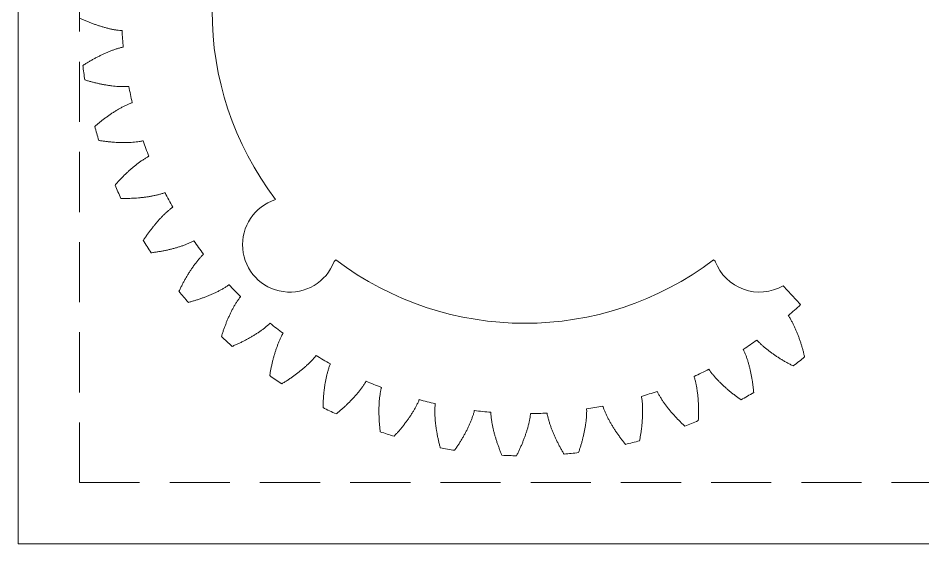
# Model space of a CAD drawing. Header units: millimetres. Extents: x 25 to 635, y 25 to 330.
# Drawn here: x 25.4 to 120.9, y 25.4 to 80.9 of the extents above; entities that cross this region are included whole.
import ezdxf

# ---------------------------------------------------------------- set-up
doc = ezdxf.new("R2010")
doc.units = ezdxf.units.MM
doc.header["$MEASUREMENT"] = 0
doc.linetypes.add('HIDDEN', pattern=[0.375, 0.25, -0.125])
for name, color, linetype, lineweight in [('Bounding Box', 7, 'Continuous', 0), ('Safe Area', 7, 'HIDDEN', 0), ('Single Set', 7, 'Continuous', 0)]:
    doc.layers.add(name, color=color, linetype=linetype, lineweight=lineweight)

msp = doc.modelspace()

# ---------------------------------------------------------------- linework, layer by layer
at = {"layer": 'Bounding Box'}
msp.add_lwpolyline([(25.4, 25.4), (635, 25.4), (635, 330.2), (25.4, 330.2)], close=True, dxfattribs=at)
at = {"layer": 'Safe Area', "ltscale": 25.4}
msp.add_lwpolyline([(628.775, 31.875), (628.775, 323.975), (31.875, 323.975), (31.875, 31.875)], close=True, dxfattribs=at)
at = {"layer": 'Single Set', "color": 1}
for p, q in [((52.568, 61.757), (52.576, 61.765)), ((58.94, 55.401), (58.76, 55.221)), ((98.99, 55.221), (98.81, 55.401)), ((107.988, 50.67), (106.134, 52.645))]:
    msp.add_line(p, q, dxfattribs=at)
for centre, radius, start, end in [((78.875, 81.7), 33, 142.83748, 217.16252), ((78.875, 81.7), 42.549, 182.82626, 185.17374), ((78.875, 81.7), 47, 187.0628, 188.9372), ((78.875, 81.7), 42.549, 190.82626, 193.17374), ((78.875, 81.7), 47, 195.0628, 196.9372), ((78.875, 81.7), 42.549, 198.82626, 201.17374), ((78.875, 81.7), 47, 203.0628, 204.9372), ((78.875, 81.7), 42.549, 206.82626, 209.17374), ((54.085, 56.993), 5, 107.65312, 339.25052), ((78.875, 81.7), 47, 211.0628, 212.9372), ((78.875, 81.7), 42.549, 214.82626, 217.17374), ((78.875, 81.7), 33, 232.83748, 307.16252), ((103.665, 56.993), 5, 200.74948, 299.59192), ((78.875, 81.7), 42.549, 222.82626, 225.17374), ((78.875, 81.7), 47, 219.0628, 220.9372), ((78.875, 81.7), 42.549, 310.82626, 313.17374), ((78.875, 81.7), 42.549, 230.82626, 233.17374), ((78.875, 81.7), 47, 227.0628, 228.9372), ((78.875, 81.7), 42.549, 302.82626, 305.17374), ((78.875, 81.7), 42.549, 238.82626, 241.17374), ((78.875, 81.7), 47, 307.0628, 308.9372), ((78.875, 81.7), 47, 235.0628, 236.9372), ((78.875, 81.7), 42.549, 294.82626, 297.17374), ((78.875, 81.7), 42.549, 246.82626, 249.17374), ((78.875, 81.7), 42.549, 286.82626, 289.17374), ((78.875, 81.7), 47, 299.0628, 300.9372), ((78.875, 81.7), 42.549, 254.82626, 257.17374), ((78.875, 81.7), 47, 243.0628, 244.9372), ((78.875, 81.7), 42.549, 262.82626, 265.17374), ((78.875, 81.7), 42.549, 270.82626, 273.17374), ((78.875, 81.7), 42.549, 278.82626, 281.17374), ((78.875, 81.7), 47, 291.0628, 292.9372), ((78.875, 81.7), 47, 251.0628, 252.9372), ((78.875, 81.7), 47, 259.0628, 260.9372), ((78.875, 81.7), 47, 283.0628, 284.9372), ((78.875, 81.7), 47, 267.0628, 268.9372), ((78.875, 81.7), 47, 275.0628, 276.9372)]:
    msp.add_arc(centre, radius, start, end, dxfattribs=at)
for points, knots in [([(31.881, 80.931), (31.994, 80.879), (32.219, 80.776), (32.559, 80.63), (32.9, 80.491), (33.24, 80.359), (33.581, 80.236), (33.922, 80.122), (34.262, 80.016), (34.603, 79.919), (34.944, 79.832), (35.284, 79.756), (35.624, 79.691), (35.964, 79.64), (36.215, 79.611), (36.353, 79.603), (36.378, 79.602)], [0, 0, 0, 0, 0.037289, 0.0743099, 0.1110627, 0.1475473, 0.1837637, 0.219712, 0.2553921, 0.290804, 0.3259477, 0.360823, 0.3954298, 0.4297679, 0.4638364, 0.471245, 0.471245, 0.471245, 0.471245]), ([(36.499, 77.863), (36.475, 77.858), (36.339, 77.832), (36.094, 77.768), (35.765, 77.67), (35.438, 77.558), (35.111, 77.435), (34.786, 77.302), (34.462, 77.159), (34.139, 77.006), (33.818, 76.845), (33.498, 76.676), (33.179, 76.499), (32.861, 76.314), (32.545, 76.122), (32.336, 75.988), (32.232, 75.921)], [0, 0, 0, 0, 0.0074086, 0.041477, 0.0758152, 0.110422, 0.1452973, 0.180441, 0.2158529, 0.251533, 0.2874812, 0.3236977, 0.3601823, 0.3969351, 0.433956, 0.471245, 0.471245, 0.471245, 0.471245]), ([(32.446, 74.398), (32.565, 74.363), (32.802, 74.292), (33.159, 74.194), (33.515, 74.104), (33.871, 74.021), (34.225, 73.947), (34.579, 73.881), (34.931, 73.823), (35.282, 73.775), (35.631, 73.737), (35.979, 73.708), (36.325, 73.691), (36.668, 73.688), (36.921, 73.694), (37.059, 73.706), (37.083, 73.708)], [0, 0, 0, 0, 0.037289, 0.0743099, 0.1110627, 0.1475473, 0.1837637, 0.219712, 0.2553921, 0.290804, 0.3259477, 0.360823, 0.3954298, 0.4297679, 0.4638364, 0.471245, 0.471245, 0.471245, 0.471245]), ([(37.446, 72.003), (37.422, 71.995), (37.291, 71.95), (37.058, 71.852), (36.746, 71.709), (36.437, 71.553), (36.131, 71.386), (35.827, 71.209), (35.526, 71.022), (35.228, 70.826), (34.932, 70.622), (34.639, 70.41), (34.347, 70.19), (34.059, 69.962), (33.772, 69.728), (33.584, 69.567), (33.49, 69.486)], [0, 0, 0, 0, 0.0074086, 0.041477, 0.0758152, 0.110422, 0.1452973, 0.180441, 0.2158529, 0.251533, 0.2874812, 0.3236977, 0.3601823, 0.3969351, 0.433956, 0.471245, 0.471245, 0.471245, 0.471245]), ([(33.914, 68.008), (34.037, 67.989), (34.281, 67.952), (34.649, 67.905), (35.014, 67.865), (35.377, 67.833), (35.739, 67.808), (36.098, 67.792), (36.455, 67.784), (36.809, 67.785), (37.16, 67.796), (37.508, 67.816), (37.853, 67.847), (38.194, 67.892), (38.443, 67.933), (38.578, 67.964), (38.602, 67.969)], [0, 0, 0, 0, 0.037289, 0.0743099, 0.1110627, 0.1475473, 0.1837637, 0.219712, 0.2553921, 0.290804, 0.3259477, 0.360823, 0.3954298, 0.4297679, 0.4638364, 0.471245, 0.471245, 0.471245, 0.471245]), ([(39.198, 66.331), (39.176, 66.32), (39.053, 66.257), (38.836, 66.128), (38.546, 65.943), (38.262, 65.746), (37.982, 65.537), (37.706, 65.32), (37.434, 65.093), (37.166, 64.857), (36.901, 64.614), (36.64, 64.363), (36.383, 64.105), (36.128, 63.839), (35.877, 63.567), (35.714, 63.381), (35.631, 63.288)], [0, 0, 0, 0, 0.0074086, 0.041477, 0.0758152, 0.110422, 0.1452973, 0.180441, 0.2158529, 0.251533, 0.2874812, 0.3236977, 0.3601823, 0.3969351, 0.433956, 0.471245, 0.471245, 0.471245, 0.471245]), ([(36.257, 61.884), (36.381, 61.882), (36.629, 61.879), (36.999, 61.884), (37.366, 61.895), (37.731, 61.914), (38.092, 61.94), (38.45, 61.974), (38.804, 62.016), (39.155, 62.066), (39.501, 62.125), (39.843, 62.194), (40.18, 62.273), (40.511, 62.364), (40.753, 62.44), (40.882, 62.489), (40.905, 62.498)], [0, 0, 0, 0, 0.037289, 0.0743099, 0.1110627, 0.1475473, 0.1837637, 0.219712, 0.2553921, 0.290804, 0.3259477, 0.360823, 0.3954298, 0.4297679, 0.4638364, 0.471245, 0.471245, 0.471245, 0.471245]), ([(41.723, 60.959), (41.703, 60.945), (41.59, 60.865), (41.392, 60.707), (41.132, 60.484), (40.878, 60.249), (40.629, 60.004), (40.387, 59.749), (40.149, 59.487), (39.916, 59.217), (39.688, 58.939), (39.464, 58.654), (39.245, 58.362), (39.03, 58.064), (38.819, 57.76), (38.683, 57.553), (38.615, 57.449)], [0, 0, 0, 0, 0.0074086, 0.041477, 0.0758152, 0.110422, 0.1452973, 0.180441, 0.2158529, 0.251533, 0.2874812, 0.3236977, 0.3601823, 0.3969351, 0.433956, 0.471245, 0.471245, 0.471245, 0.471245]), ([(39.429, 56.145), (39.553, 56.161), (39.798, 56.193), (40.164, 56.249), (40.527, 56.311), (40.885, 56.38), (41.239, 56.456), (41.589, 56.54), (41.934, 56.631), (42.274, 56.729), (42.609, 56.836), (42.938, 56.952), (43.261, 57.077), (43.576, 57.213), (43.804, 57.322), (43.925, 57.389), (43.947, 57.4)], [0, 0, 0, 0, 0.037289, 0.0743099, 0.1110627, 0.1475473, 0.1837637, 0.219712, 0.2553921, 0.290804, 0.3259477, 0.360823, 0.3954298, 0.4297679, 0.4638364, 0.471245, 0.471245, 0.471245, 0.471245]), ([(44.972, 55.99), (44.953, 55.973), (44.852, 55.879), (44.679, 55.695), (44.452, 55.438), (44.233, 55.169), (44.021, 54.892), (43.816, 54.607), (43.617, 54.313), (43.424, 54.013), (43.237, 53.707), (43.055, 53.393), (42.879, 53.074), (42.707, 52.749), (42.541, 52.418), (42.435, 52.194), (42.382, 52.082)], [0, 0, 0, 0, 0.0074086, 0.041477, 0.0758152, 0.110422, 0.1452973, 0.180441, 0.2158529, 0.251533, 0.2874812, 0.3236977, 0.3601823, 0.3969351, 0.433956, 0.471245, 0.471245, 0.471245, 0.471245]), ([(43.37, 50.904), (43.49, 50.937), (43.729, 51.003), (44.083, 51.109), (44.433, 51.221), (44.778, 51.34), (45.118, 51.464), (45.453, 51.595), (45.782, 51.733), (46.105, 51.878), (46.422, 52.031), (46.732, 52.191), (47.034, 52.36), (47.327, 52.539), (47.538, 52.678), (47.649, 52.761), (47.669, 52.776)], [0, 0, 0, 0, 0.037289, 0.0743099, 0.1110627, 0.1475473, 0.1837637, 0.219712, 0.2553921, 0.290804, 0.3259477, 0.360823, 0.3954298, 0.4297679, 0.4638364, 0.471245, 0.471245, 0.471245, 0.471245]), ([(48.88, 51.522), (48.864, 51.503), (48.777, 51.395), (48.631, 51.189), (48.442, 50.902), (48.262, 50.606), (48.091, 50.302), (47.928, 49.991), (47.772, 49.673), (47.622, 49.349), (47.48, 49.019), (47.343, 48.684), (47.213, 48.343), (47.089, 47.997), (46.97, 47.646), (46.896, 47.41), (46.859, 47.291)], [0, 0, 0, 0, 0.0074086, 0.041477, 0.0758152, 0.110422, 0.1452973, 0.180441, 0.2158529, 0.251533, 0.2874812, 0.3236977, 0.3601823, 0.3969351, 0.433956, 0.471245, 0.471245, 0.471245, 0.471245]), ([(48.001, 46.262), (48.115, 46.312), (48.343, 46.41), (48.679, 46.565), (49.01, 46.724), (49.336, 46.89), (49.655, 47.06), (49.968, 47.237), (50.275, 47.419), (50.575, 47.608), (50.867, 47.803), (51.151, 48.005), (51.427, 48.214), (51.693, 48.432), (51.882, 48.599), (51.98, 48.697), (51.998, 48.714)], [0, 0, 0, 0, 0.037289, 0.0743099, 0.1110627, 0.1475473, 0.1837637, 0.219712, 0.2553921, 0.290804, 0.3259477, 0.360823, 0.3954298, 0.4297679, 0.4638364, 0.471245, 0.471245, 0.471245, 0.471245]), ([(108.413, 45.142), (108.384, 45.263), (108.327, 45.504), (108.233, 45.862), (108.133, 46.215), (108.027, 46.564), (107.914, 46.909), (107.795, 47.248), (107.668, 47.581), (107.535, 47.909), (107.393, 48.231), (107.244, 48.546), (107.086, 48.854), (106.917, 49.153), (106.786, 49.37), (106.706, 49.483), (106.692, 49.503)], [0, 0, 0, 0, 0.037289, 0.0743099, 0.1110627, 0.1475473, 0.1837637, 0.219712, 0.2553921, 0.290804, 0.3259477, 0.360823, 0.3954298, 0.4297679, 0.4638364, 0.471245, 0.471245, 0.471245, 0.471245]), ([(53.371, 47.641), (53.359, 47.62), (53.288, 47.501), (53.171, 47.277), (53.024, 46.967), (52.888, 46.648), (52.761, 46.323), (52.642, 45.993), (52.532, 45.656), (52.429, 45.314), (52.333, 44.968), (52.245, 44.617), (52.163, 44.261), (52.088, 43.901), (52.02, 43.537), (51.979, 43.293), (51.959, 43.17)], [0, 0, 0, 0, 0.0074086, 0.041477, 0.0758152, 0.110422, 0.1452973, 0.180441, 0.2158529, 0.251533, 0.2874812, 0.3236977, 0.3601823, 0.3969351, 0.433956, 0.471245, 0.471245, 0.471245, 0.471245]), ([(103.386, 46.92), (103.402, 46.901), (103.493, 46.797), (103.671, 46.617), (103.92, 46.381), (104.181, 46.153), (104.45, 45.932), (104.728, 45.717), (105.014, 45.508), (105.307, 45.305), (105.608, 45.107), (105.914, 44.914), (106.227, 44.726), (106.546, 44.544), (106.871, 44.366), (107.091, 44.252), (107.201, 44.195)], [0, 0, 0, 0, 0.0074086, 0.041477, 0.0758152, 0.110422, 0.1452973, 0.180441, 0.2158529, 0.251533, 0.2874812, 0.3236977, 0.3601823, 0.3969351, 0.433956, 0.471245, 0.471245, 0.471245, 0.471245]), ([(103.038, 41.387), (103.026, 41.51), (103.003, 41.757), (102.96, 42.125), (102.91, 42.489), (102.853, 42.849), (102.79, 43.206), (102.718, 43.558), (102.64, 43.906), (102.553, 44.25), (102.458, 44.588), (102.354, 44.921), (102.24, 45.248), (102.115, 45.568), (102.015, 45.8), (101.952, 45.923), (101.941, 45.945)], [0, 0, 0, 0, 0.037289, 0.0743099, 0.1110627, 0.1475473, 0.1837637, 0.219712, 0.2553921, 0.290804, 0.3259477, 0.360823, 0.3954298, 0.4297679, 0.4638364, 0.471245, 0.471245, 0.471245, 0.471245]), ([(53.234, 42.31), (53.34, 42.375), (53.551, 42.504), (53.863, 42.704), (54.169, 42.908), (54.468, 43.117), (54.76, 43.331), (55.046, 43.549), (55.324, 43.773), (55.595, 44.001), (55.857, 44.235), (56.111, 44.474), (56.355, 44.72), (56.587, 44.973), (56.752, 45.165), (56.835, 45.275), (56.85, 45.295)], [0, 0, 0, 0, 0.037289, 0.0743099, 0.1110627, 0.1475473, 0.1837637, 0.219712, 0.2553921, 0.290804, 0.3259477, 0.360823, 0.3954298, 0.4297679, 0.4638364, 0.471245, 0.471245, 0.471245, 0.471245]), ([(58.36, 44.423), (58.35, 44.4), (58.296, 44.273), (58.212, 44.034), (58.109, 43.707), (58.019, 43.373), (57.938, 43.033), (57.867, 42.689), (57.805, 42.341), (57.75, 41.988), (57.704, 41.631), (57.665, 41.271), (57.634, 40.908), (57.61, 40.541), (57.592, 40.171), (57.586, 39.923), (57.583, 39.799)], [0, 0, 0, 0, 0.0074086, 0.041477, 0.0758152, 0.110422, 0.1452973, 0.180441, 0.2158529, 0.251533, 0.2874812, 0.3236977, 0.3601823, 0.3969351, 0.433956, 0.471245, 0.471245, 0.471245, 0.471245]), ([(97.192, 38.416), (97.198, 38.54), (97.209, 38.788), (97.217, 39.158), (97.219, 39.525), (97.213, 39.89), (97.199, 40.252), (97.178, 40.611), (97.149, 40.967), (97.111, 41.319), (97.063, 41.667), (97.007, 42.011), (96.94, 42.351), (96.86, 42.685), (96.793, 42.929), (96.748, 43.06), (96.74, 43.083)], [0, 0, 0, 0, 0.037289, 0.0743099, 0.1110627, 0.1475473, 0.1837637, 0.219712, 0.2553921, 0.290804, 0.3259477, 0.360823, 0.3954298, 0.4297679, 0.4638364, 0.471245, 0.471245, 0.471245, 0.471245]), ([(98.307, 43.847), (98.32, 43.826), (98.396, 43.71), (98.547, 43.508), (98.761, 43.239), (98.987, 42.977), (99.223, 42.721), (99.469, 42.469), (99.723, 42.222), (99.985, 41.98), (100.255, 41.742), (100.531, 41.509), (100.815, 41.279), (101.106, 41.054), (101.403, 40.833), (101.605, 40.69), (101.706, 40.618)], [0, 0, 0, 0, 0.0074086, 0.041477, 0.0758152, 0.110422, 0.1452973, 0.180441, 0.2158529, 0.251533, 0.2874812, 0.3236977, 0.3601823, 0.3969351, 0.433956, 0.471245, 0.471245, 0.471245, 0.471245]), ([(58.965, 39.125), (59.061, 39.204), (59.253, 39.361), (59.534, 39.603), (59.808, 39.847), (60.075, 40.096), (60.335, 40.348), (60.587, 40.604), (60.832, 40.864), (61.068, 41.128), (61.295, 41.396), (61.513, 41.668), (61.721, 41.946), (61.915, 42.228), (62.052, 42.441), (62.119, 42.562), (62.131, 42.584)], [0, 0, 0, 0, 0.037289, 0.0743099, 0.1110627, 0.1475473, 0.1837637, 0.219712, 0.2553921, 0.290804, 0.3259477, 0.360823, 0.3954298, 0.4297679, 0.4638364, 0.471245, 0.471245, 0.471245, 0.471245]), ([(63.747, 41.931), (63.741, 41.907), (63.705, 41.773), (63.655, 41.525), (63.599, 41.187), (63.556, 40.843), (63.523, 40.496), (63.501, 40.145), (63.487, 39.791), (63.483, 39.434), (63.486, 39.075), (63.498, 38.713), (63.518, 38.349), (63.545, 37.982), (63.579, 37.613), (63.608, 37.367), (63.622, 37.244)], [0, 0, 0, 0, 0.0074086, 0.041477, 0.0758152, 0.110422, 0.1452973, 0.180441, 0.2158529, 0.251533, 0.2874812, 0.3236977, 0.3601823, 0.3969351, 0.433956, 0.471245, 0.471245, 0.471245, 0.471245]), ([(92.85, 41.511), (92.86, 41.489), (92.919, 41.363), (93.04, 41.141), (93.214, 40.846), (93.402, 40.555), (93.6, 40.268), (93.809, 39.985), (94.026, 39.705), (94.252, 39.429), (94.486, 39.156), (94.727, 38.886), (94.976, 38.619), (95.233, 38.356), (95.496, 38.096), (95.676, 37.925), (95.766, 37.84)], [0, 0, 0, 0, 0.0074086, 0.041477, 0.0758152, 0.110422, 0.1452973, 0.180441, 0.2158529, 0.251533, 0.2874812, 0.3236977, 0.3601823, 0.3969351, 0.433956, 0.471245, 0.471245, 0.471245, 0.471245]), ([(65.084, 36.769), (65.168, 36.86), (65.336, 37.042), (65.581, 37.321), (65.818, 37.601), (66.048, 37.884), (66.27, 38.17), (66.485, 38.459), (66.691, 38.75), (66.888, 39.045), (67.076, 39.342), (67.253, 39.642), (67.42, 39.945), (67.574, 40.252), (67.679, 40.482), (67.729, 40.611), (67.738, 40.634)], [0, 0, 0, 0, 0.037289, 0.0743099, 0.1110627, 0.1475473, 0.1837637, 0.219712, 0.2553921, 0.290804, 0.3259477, 0.360823, 0.3954298, 0.4297679, 0.4638364, 0.471245, 0.471245, 0.471245, 0.471245]), ([(69.429, 40.212), (69.426, 40.188), (69.41, 40.051), (69.395, 39.798), (69.386, 39.455), (69.391, 39.109), (69.407, 38.76), (69.434, 38.41), (69.47, 38.057), (69.515, 37.703), (69.568, 37.348), (69.63, 36.991), (69.7, 36.633), (69.778, 36.274), (69.864, 35.914), (69.926, 35.674), (69.958, 35.554)], [0, 0, 0, 0, 0.0074086, 0.041477, 0.0758152, 0.110422, 0.1452973, 0.180441, 0.2158529, 0.251533, 0.2874812, 0.3236977, 0.3601823, 0.3969351, 0.433956, 0.471245, 0.471245, 0.471245, 0.471245]), ([(90.99, 36.288), (91.013, 36.41), (91.058, 36.654), (91.118, 37.019), (91.171, 37.383), (91.216, 37.745), (91.253, 38.105), (91.281, 38.464), (91.302, 38.82), (91.313, 39.174), (91.315, 39.525), (91.307, 39.874), (91.288, 40.22), (91.255, 40.561), (91.223, 40.812), (91.196, 40.948), (91.192, 40.972)], [0, 0, 0, 0, 0.037289, 0.0743099, 0.1110627, 0.1475473, 0.1837637, 0.219712, 0.2553921, 0.290804, 0.3259477, 0.360823, 0.3954298, 0.4297679, 0.4638364, 0.471245, 0.471245, 0.471245, 0.471245]), ([(71.472, 35.287), (71.542, 35.389), (71.683, 35.593), (71.886, 35.902), (72.082, 36.213), (72.271, 36.526), (72.451, 36.84), (72.623, 37.155), (72.787, 37.473), (72.941, 37.791), (73.086, 38.112), (73.22, 38.434), (73.343, 38.757), (73.452, 39.083), (73.525, 39.325), (73.556, 39.46), (73.562, 39.484)], [0, 0, 0, 0, 0.037289, 0.0743099, 0.1110627, 0.1475473, 0.1837637, 0.219712, 0.2553921, 0.290804, 0.3259477, 0.360823, 0.3954298, 0.4297679, 0.4638364, 0.471245, 0.471245, 0.471245, 0.471245]), ([(75.295, 39.302), (75.296, 39.277), (75.298, 39.139), (75.319, 38.887), (75.358, 38.545), (75.411, 38.203), (75.475, 37.861), (75.55, 37.517), (75.635, 37.173), (75.729, 36.829), (75.832, 36.484), (75.943, 36.14), (76.062, 35.795), (76.189, 35.45), (76.323, 35.105), (76.419, 34.876), (76.467, 34.762)], [0, 0, 0, 0, 0.0074086, 0.041477, 0.0758152, 0.110422, 0.1452973, 0.180441, 0.2158529, 0.251533, 0.2874812, 0.3236977, 0.3601823, 0.3969351, 0.433956, 0.471245, 0.471245, 0.471245, 0.471245]), ([(78.003, 34.708), (78.059, 34.819), (78.17, 35.04), (78.328, 35.375), (78.479, 35.71), (78.622, 36.046), (78.757, 36.382), (78.883, 36.719), (79.001, 37.056), (79.109, 37.393), (79.208, 37.73), (79.296, 38.068), (79.373, 38.405), (79.436, 38.743), (79.474, 38.993), (79.486, 39.131), (79.489, 39.155)], [0, 0, 0, 0, 0.037289, 0.0743099, 0.1110627, 0.1475473, 0.1837637, 0.219712, 0.2553921, 0.290804, 0.3259477, 0.360823, 0.3954298, 0.4297679, 0.4638364, 0.471245, 0.471245, 0.471245, 0.471245]), ([(81.231, 39.216), (81.235, 39.192), (81.256, 39.055), (81.312, 38.808), (81.398, 38.476), (81.498, 38.145), (81.61, 37.814), (81.732, 37.484), (81.864, 37.156), (82.004, 36.828), (82.154, 36.501), (82.312, 36.175), (82.478, 35.85), (82.652, 35.526), (82.833, 35.203), (82.959, 34.99), (83.023, 34.883)], [0, 0, 0, 0, 0.0074086, 0.041477, 0.0758152, 0.110422, 0.1452973, 0.180441, 0.2158529, 0.251533, 0.2874812, 0.3236977, 0.3601823, 0.3969351, 0.433956, 0.471245, 0.471245, 0.471245, 0.471245]), ([(84.552, 35.044), (84.591, 35.162), (84.671, 35.396), (84.781, 35.75), (84.883, 36.103), (84.978, 36.455), (85.065, 36.807), (85.143, 37.158), (85.213, 37.508), (85.274, 37.857), (85.324, 38.204), (85.365, 38.551), (85.394, 38.896), (85.409, 39.239), (85.412, 39.492), (85.405, 39.63), (85.404, 39.655)], [0, 0, 0, 0, 0.037289, 0.0743099, 0.1110627, 0.1475473, 0.1837637, 0.219712, 0.2553921, 0.290804, 0.3259477, 0.360823, 0.3954298, 0.4297679, 0.4638364, 0.471245, 0.471245, 0.471245, 0.471245]), ([(87.12, 39.957), (87.128, 39.934), (87.168, 39.801), (87.257, 39.565), (87.389, 39.248), (87.535, 38.934), (87.691, 38.622), (87.858, 38.312), (88.034, 38.005), (88.219, 37.7), (88.413, 37.397), (88.614, 37.096), (88.824, 36.798), (89.041, 36.501), (89.266, 36.207), (89.42, 36.013), (89.498, 35.916)], [0, 0, 0, 0, 0.0074086, 0.041477, 0.0758152, 0.110422, 0.1452973, 0.180441, 0.2158529, 0.251533, 0.2874812, 0.3236977, 0.3601823, 0.3969351, 0.433956, 0.471245, 0.471245, 0.471245, 0.471245])]:
    msp.add_open_spline(points, degree=3, knots=knots, dxfattribs=at)

doc.saveas('drawing.dxf')
